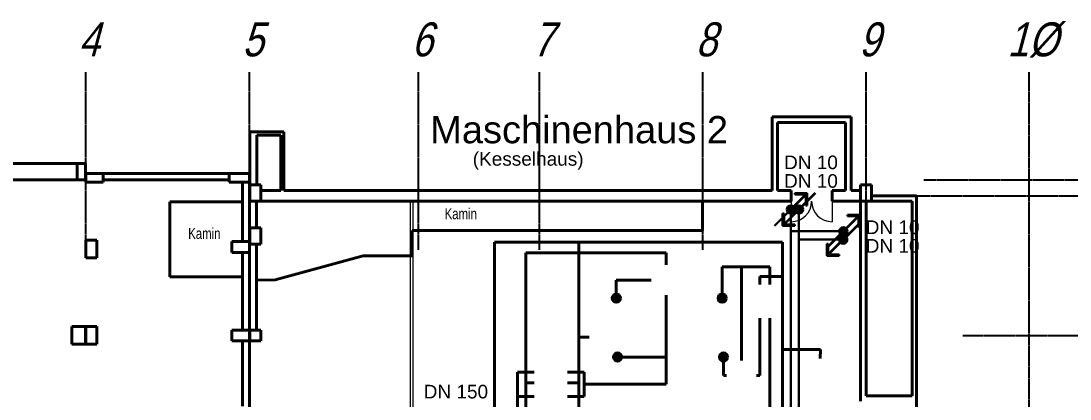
# Model space of a CAD drawing. Header units: millimetres. Extents: x 10546 to 220412, y -33380 to 110888.
# Drawn here: x 157944 to 196512, y 82312 to 96203 of the extents above; entities that cross this region are included whole.
import ezdxf
from ezdxf.enums import TextEntityAlignment as Align

# ---------------------------------------------------------------- set-up
doc = ezdxf.new("R2010")
doc.units = ezdxf.units.MM
doc.linetypes.add('ACAD_ISO10W100', pattern=[18, 12, -3, 0, -3])
for name, color, linetype, lineweight in [('A03_Türen', 253, 'Continuous', 20), ('A07_Achslinien', 253, 'ACAD_ISO10W100', 25), ('A0_Grundriß', 7, 'Continuous', 40), ('Heiz Wasser +50 -Heizkörper Rücklauff', 241, 'Continuous', 30), ('Heiz Wasser +60 -Heizkörper Vorlauf', 6, 'Continuous', 30), ('Heiz Wasser +70 Klima R (luftung)', 242, 'Continuous', 40), ('Heiz Wasser +70 Prozess R', 242, 'Continuous', 40), ('Heiz Wasser +90 Prozess V', 41, 'Continuous', 40)]:
    doc.layers.add(name, color=color, linetype=linetype, lineweight=lineweight)
doc.layers.add('A06_Text', color=7, linetype='Continuous')
doc.styles.get("Standard").update_dxf_attribs({"font": 'arial.ttf'})

msp = doc.modelspace()

# ---------------------------------------------------------------- hatches: boundary and pattern name
at = {"layer": 'Heiz Wasser +50 -Heizkörper Rücklauff'}
h = msp.add_hatch(color=256, dxfattribs=at)
h.dxf.hatch_style = 1
h.paths.add_polyline_path([(186649, 89388, -0.023583), (186659, 89378), (187154, 89873), (187144, 89883)])
h.paths.add_polyline_path([(185997, 88726), (185997, 89126), (185947, 89126), (185947, 88676), (186397, 88676), (186397, 88726)])
h.paths.add_polyline_path([(186007, 88726), (186447, 89166, -0.023583), (186437, 89176), (185997, 88736), (185997, 88726)])
h = msp.add_hatch(color=256, dxfattribs=at)
h.dxf.hatch_style = 1
h.paths.add_polyline_path([(186398, 89277, 0.198912), (186442, 89171), (186654, 89383, 0.668179)])
h.paths.add_polyline_path([(186442, 89171, 0.668179), (186698, 89277, 0.198912), (186654, 89383)])
h = msp.add_hatch(color=256, dxfattribs=at)
h.dxf.hatch_style = 1
h.paths.add_polyline_path([(188276, 88281, -0.023583), (188286, 88271), (188781, 88766), (188771, 88776)])
h.paths.add_polyline_path([(187624, 87619), (187624, 88019), (187574, 88019), (187574, 87569), (188024, 87569), (188024, 87619)])
h.paths.add_polyline_path([(187634, 87619), (188074, 88059, -0.023583), (188064, 88069), (187624, 87629), (187624, 87619)])
h = msp.add_hatch(color=256, dxfattribs=at)
h.dxf.hatch_style = 1
h.paths.add_polyline_path([(188025, 88170, 0.198912), (188069, 88064), (188281, 88276, 0.668179)])
h.paths.add_polyline_path([(188069, 88064, 0.668179), (188325, 88170, 0.198912), (188281, 88276)])
at = {"layer": 'Heiz Wasser +60 -Heizkörper Vorlauf'}
h = msp.add_hatch(color=256, dxfattribs=at)
h.dxf.hatch_style = 1
h.paths.add_polyline_path([(186147, 89166, -0.023583), (186137, 89176), (185642, 88681), (185652, 88671)])
h.paths.add_polyline_path([(186799, 89828), (186799, 89428), (186849, 89428), (186849, 89878), (186399, 89878), (186399, 89828)])
h.paths.add_polyline_path([(186789, 89828), (186349, 89388, -0.023583), (186359, 89378), (186799, 89818), (186799, 89828)])
h = msp.add_hatch(color=256, dxfattribs=at)
h.dxf.hatch_style = 1
h.paths.add_polyline_path([(186398, 89277, 0.198912), (186354, 89383), (186142, 89171, 0.668179)])
h.paths.add_polyline_path([(186354, 89383, 0.668179), (186098, 89277, 0.198912), (186142, 89171)])
h = msp.add_hatch(color=256, dxfattribs=at)
h.dxf.hatch_style = 1
h.paths.add_polyline_path([(188079, 88364, -0.023583), (188069, 88374), (187574, 87879), (187584, 87869)])
h.paths.add_polyline_path([(188731, 89026), (188731, 88626), (188781, 88626), (188781, 89076), (188331, 89076), (188331, 89026)])
h.paths.add_polyline_path([(188721, 89026), (188281, 88586, -0.023583), (188291, 88576), (188731, 89016), (188731, 89026)])
h = msp.add_hatch(color=256, dxfattribs=at)
h.dxf.hatch_style = 1
h.paths.add_polyline_path([(188330, 88475, 0.198912), (188286, 88581), (188074, 88369, 0.668179)])
h.paths.add_polyline_path([(188286, 88581, 0.668179), (188030, 88475, 0.198912), (188074, 88369)])
at = {"layer": 'Heiz Wasser +70 Prozess R'}
h = msp.add_hatch(color=256, dxfattribs=at)
h.dxf.hatch_style = 1
h.paths.add_polyline_path([(179680, 86016, 0.198912), (179724, 85910), (179936, 86122, 0.668179)])
h.paths.add_polyline_path([(179724, 85910, 0.668179), (179980, 86016, 0.198912), (179936, 86122)])
h = msp.add_hatch(color=256, dxfattribs=at)
h.dxf.hatch_style = 1
h.paths.add_polyline_path([(183623, 83853, 0.198912), (183667, 83747), (183879, 83959, 0.668179)])
h.paths.add_polyline_path([(183667, 83747, 0.668179), (183923, 83853, 0.198912), (183879, 83959)])
at = {"layer": 'Heiz Wasser +90 Prozess V'}
h = msp.add_hatch(color=256, dxfattribs=at)
h.dxf.hatch_style = 1
h.paths.add_polyline_path([(183575, 86016, 0.198912), (183619, 85910), (183831, 86122, 0.668179)])
h.paths.add_polyline_path([(183619, 85910, 0.668179), (183875, 86016, 0.198912), (183831, 86122)])
h = msp.add_hatch(color=256, dxfattribs=at)
h.dxf.hatch_style = 1
h.paths.add_polyline_path([(179728, 83853, 0.198912), (179772, 83747), (179984, 83959, 0.668179)])
h.paths.add_polyline_path([(179772, 83747, 0.668179), (180028, 83853, 0.198912), (179984, 83959)])

# ---------------------------------------------------------------- linework, layer by layer
at = {"layer": 'A03_Türen'}
for p, q in [((186262, 89577), (186262, 88827)), ((187762, 89577), (187762, 88827))]:
    msp.add_line(p, q, dxfattribs=at)
for centre, start, end in [((186262, 89577), 270, 0), ((187762, 89577), 180, 270)]:
    msp.add_arc(centre, 750, start, end, dxfattribs=at)
at = {"layer": 'A07_Achslinien'}
for p, q in [((160322, 87796), (160322, 94325)), ((166342, 87796), (166342, 94325)), ((172562, 87796), (172562, 94325)), ((177012, 87796), (177012, 94325)), ((183012, 87796), (183012, 94325)), ((189012, 87796), (189012, 94325)), ((195012, 76049), (195012, 94325)), ((191139, 90367), (218367, 90367)), ((190508, 89777), (218367, 89777)), ((192571, 84647), (218367, 84647))]:
    msp.add_line(p, q, dxfattribs=at)
at = {"layer": 'A0_Grundriß'}
for p, q in [((185562, 92677), (188462, 92677)), ((185562, 89977), (185562, 92677)), ((188462, 89977), (188462, 92677)), ((185762, 92477), (188262, 92477)), ((185762, 89977), (185762, 92477)), ((188262, 89977), (188262, 92477)), ((166362, 90177), (166362, 92127)), ((166362, 92127), (167612, 92127)), ((166612, 92007), (167492, 92007)), ((166612, 90177), (166612, 92007)), ((167492, 89977), (167492, 92007)), ((167612, 89977), (167612, 92127)), ((156762, 90967), (160012, 90967)), ((160312, 90967), (160012, 90967)), ((160012, 90967), (160012, 90367)), ((160312, 90367), (160312, 90967)), ((156762, 90367), (160012, 90367)), ((160012, 90367), (160312, 90367)), ((160962, 90597), (160332, 90597)), ((160332, 90597), (160332, 90277)), ((160332, 90277), (160962, 90277)), ((160962, 90597), (165592, 90597)), ((160962, 90277), (160962, 90597)), ((160962, 90367), (165592, 90367)), ((166342, 90597), (165592, 90597)), ((165592, 90597), (165592, 90277)), ((165592, 90277), (166342, 90277)), ((166082, 88097), (166082, 90277)), ((166342, 90277), (166342, 90597)), ((166342, 74847), (166342, 90277)), ((166762, 90177), (166362, 90177)), ((166362, 90177), (166362, 89577)), ((166762, 89577), (166762, 90177)), ((166762, 89977), (167492, 89977)), ((167612, 89977), (185562, 89977)), ((185762, 89977), (186262, 89977)), ((186262, 89577), (186262, 89977)), ((187762, 89577), (187762, 89977)), ((187762, 89977), (188262, 89977)), ((188462, 89977), (188812, 89977)), ((189212, 90177), (188812, 90177)), ((188812, 90177), (188812, 89577)), ((189212, 89577), (189212, 90177)), ((163422, 86799), (163422, 89555)), ((166082, 89555), (163422, 89555)), ((166362, 89577), (166762, 89577)), ((166602, 88597), (166602, 89577)), ((166602, 89577), (183002, 89577)), ((166602, 88597), (166602, 89577)), ((166602, 89577), (166602, 89577)), ((166762, 89577), (186262, 89577)), ((183002, 89577), (183002, 88507)), ((187762, 89577), (190712, 89577)), ((188812, 89577), (188812, 82227)), ((188812, 89577), (189212, 89577)), ((189012, 89577), (189012, 82427)), ((189212, 89777), (190862, 89777)), ((190712, 82427), (190712, 89577)), ((190862, 78997), (190862, 89777)), ((166762, 88597), (166362, 88597)), ((166362, 88597), (166362, 87997)), ((166762, 88597), (166602, 88597)), ((166762, 87997), (166762, 88597)), ((166762, 87997), (166762, 88597)), ((183002, 88507), (172322, 88507)), ((172322, 88507), (172322, 87577)), ((160732, 88152), (160332, 88152)), ((160332, 88152), (160332, 87502)), ((160732, 87502), (160732, 88152)), ((166342, 88097), (165692, 88097)), ((165692, 88097), (165692, 87697)), ((166342, 87697), (166342, 88097)), ((166362, 87997), (166762, 87997)), ((166602, 84847), (166602, 87997)), ((166602, 86682), (166602, 87997)), ((166602, 87997), (166762, 87997)), ((165692, 87697), (166342, 87697)), ((166082, 84847), (166082, 87697)), ((170522, 87577), (167292, 86687)), ((172322, 87577), (170522, 87577)), ((160332, 87502), (160732, 87502)), ((166082, 86799), (163422, 86799)), ((167292, 86687), (166602, 86682)), ((159812, 84972), (159812, 84322)), ((160312, 84972), (159812, 84972)), ((159812, 84972), (159812, 84322)), ((160312, 84322), (160312, 84972)), ((160732, 84972), (160332, 84972)), ((160332, 84972), (160332, 84322)), ((160732, 84322), (160732, 84972)), ((166342, 84847), (165692, 84847)), ((165692, 84847), (165692, 84447)), ((166342, 84447), (166342, 84847)), ((166762, 84847), (166362, 84847)), ((166362, 84847), (166362, 84447)), ((166762, 84447), (166762, 84847)), ((159812, 84322), (160312, 84322)), ((160332, 84322), (160732, 84322)), ((165692, 84447), (166342, 84447)), ((166082, 82047), (166082, 84447)), ((166362, 84447), (166762, 84447)), ((189012, 82427), (190712, 82427))]:
    msp.add_line(p, q, dxfattribs=at)
at = {"layer": 'A0_Grundriß', "color": 253, "lineweight": 15}
for p, q in [((172262, 79097), (172262, 89577)), ((172362, 78997), (172362, 89577))]:
    msp.add_line(p, q, dxfattribs=at)
at = {"layer": 'Heiz Wasser +50 -Heizkörper Rücklauff'}
for p, q in [((185997, 88736), (187144, 89883)), ((186007, 88726), (187154, 89873)), ((185947, 88676), (185947, 89126)), ((185947, 89126), (185997, 89126)), ((185997, 89126), (185997, 88726)), ((186548, 89127), (186548, 70469)), ((186397, 88726), (185997, 88726)), ((186397, 88726), (186397, 88676)), ((187624, 87629), (188771, 88776)), ((187634, 87619), (188781, 88766)), ((185947, 88676), (186397, 88676)), ((188025, 88170), (186548, 88170)), ((187574, 87569), (187574, 88019)), ((187574, 88019), (187624, 88019)), ((187624, 88019), (187624, 87619)), ((187574, 87569), (188024, 87569)), ((188024, 87619), (187624, 87619)), ((188024, 87619), (188024, 87569))]:
    msp.add_line(p, q, dxfattribs=at)
for centre in [(186548, 89277), (188175, 88170)]:
    msp.add_circle(centre, 150, dxfattribs=at)
at = {"layer": 'Heiz Wasser +60 -Heizkörper Vorlauf'}
for p, q in [((186849, 89878), (186399, 89878)), ((186399, 89828), (186399, 89878)), ((186849, 89878), (186849, 89428)), ((186789, 89828), (185642, 88681)), ((186799, 89818), (185652, 88671)), ((186399, 89828), (186799, 89828)), ((186799, 89428), (186799, 89828)), ((186248, 70669), (186248, 89127)), ((186849, 89428), (186799, 89428)), ((188721, 89026), (187574, 87879)), ((188731, 89016), (187584, 87869)), ((188781, 89076), (188331, 89076)), ((188331, 89026), (188331, 89076)), ((188331, 89026), (188731, 89026)), ((188731, 88626), (188731, 89026)), ((188781, 89076), (188781, 88626)), ((188030, 88475), (186248, 88475)), ((188781, 88626), (188731, 88626))]:
    msp.add_line(p, q, dxfattribs=at)
for centre in [(186248, 89277), (188180, 88475)]:
    msp.add_circle(centre, 150, dxfattribs=at)
at = {"layer": 'Heiz Wasser +70 Prozess R'}
for p, q in [((175357, 88080), (185942, 88080)), ((175357, 88080), (175357, 81603)), ((178454, 82021), (178454, 88080)), ((185942, 88080), (185942, 79736)), ((176507, 87687), (176507, 82021)), ((181666, 87687), (176507, 87687)), ((181666, 87237), (181666, 87687)), ((184434, 87164), (184434, 83733)), ((185107, 86817), (185107, 86516)), ((185107, 86817), (185942, 86817)), ((181114, 86685), (179830, 86685)), ((179830, 86166), (179830, 86685)), ((185107, 85288), (185107, 83180)), ((178830, 84587), (178454, 84587)), ((185942, 84135), (187334, 84135)), ((187331, 83801), (187334, 84135)), ((183773, 83703), (183773, 83180)), ((183882, 83180), (183773, 83180)), ((185107, 83180), (184986, 83180)), ((176507, 82909), (176814, 82909)), ((178041, 82909), (178454, 82909))]:
    msp.add_line(p, q, dxfattribs=at)
for centre in [(179830, 86016), (183773, 83853)]:
    msp.add_circle(centre, 150, dxfattribs=at)
at = {"layer": 'Heiz Wasser +90 Prozess V'}
for p, q in [((183725, 86166), (183725, 87164)), ((183725, 87164), (185477, 87164)), ((185477, 87164), (185477, 86516)), ((181666, 86133), (181666, 82855)), ((185477, 85288), (185477, 80258)), ((180028, 83853), (181666, 83853)), ((176200, 83299), (176814, 83299)), ((176200, 80258), (176200, 83299)), ((178041, 83299), (178655, 83299)), ((178655, 82410), (178655, 83299)), ((178655, 82855), (181666, 82855)), ((176200, 82410), (176814, 82410)), ((178041, 82410), (178655, 82410))]:
    msp.add_line(p, q, dxfattribs=at)
for centre in [(183725, 86016), (179878, 83853)]:
    msp.add_circle(centre, 150, dxfattribs=at)

# ---------------------------------------------------------------- texts
at = {"layer": 'A06_Text', "lineweight": 25}
for s, height, p in [('Maschinenhaus 2', 1000, (172990, 91710)), ('(Kesselhaus)', 500, (174553, 90886))]:
    msp.add_text(s, height=height, dxfattribs=at).set_placement(p)
at = {"layer": 'A06_Text', "width": 0.75}
for p in [(173519, 88920), (164091, 88195)]:
    msp.add_text('Kamin', height=400, dxfattribs=at).set_placement(p)
at = {"layer": 'A07_Achslinien', "color": 7, "linetype": 'Continuous', "oblique": 15, "width": 0.8}
for s, p in [('4', (160448, 94903)), ('5', (166469, 94903)), ('6', (172689, 94903)), ('7', (177139, 94903)), ('8', (183139, 94903)), ('9', (189139, 94903)), ('1%%c', (195139, 94903))]:
    msp.add_text(s, height=1250, dxfattribs=at).set_placement(p, align=Align.CENTER)
at = {"layer": 'Heiz Wasser +50 -Heizkörper Rücklauff'}
for p in [(185998, 90075), (189000, 87690)]:
    msp.add_text('DN 10', height=500, dxfattribs=at).set_placement(p)
at = {"layer": 'Heiz Wasser +60 -Heizkörper Vorlauf'}
for p in [(185998, 90758), (189000, 88374)]:
    msp.add_text('DN 10', height=500, dxfattribs=at).set_placement(p)
at = {"layer": 'Heiz Wasser +70 Klima R (luftung)', "insert": (172749, 82834), "char_height": 500, "attachment_point": 1}
msp.add_mtext_dynamic_manual_height_columns('DN 150', width=10440.86, gutter_width=12.5, heights=[1203], dxfattribs=at)

doc.saveas('drawing.dxf')
